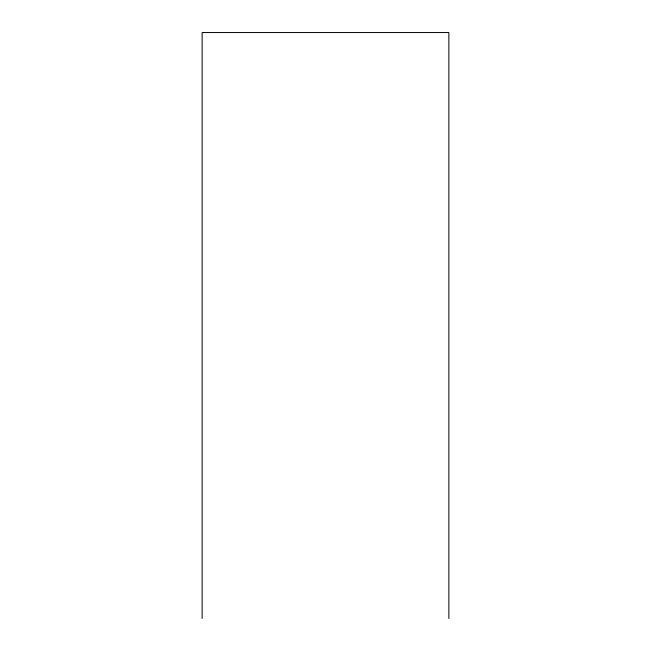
<?xml version="1.0" encoding="UTF-8"?>
<svg xmlns="http://www.w3.org/2000/svg" width="651" height="651" viewBox="0 0 651 651"><rect width="100%" height="100%" fill="white"/><g stroke="black" fill="none" stroke-linecap="round" stroke-linejoin="round"><path stroke-width="0.98" d="M448.856 618.45L448.856 32.55L202.144 32.55L202.144 618.45"/></g></svg>
